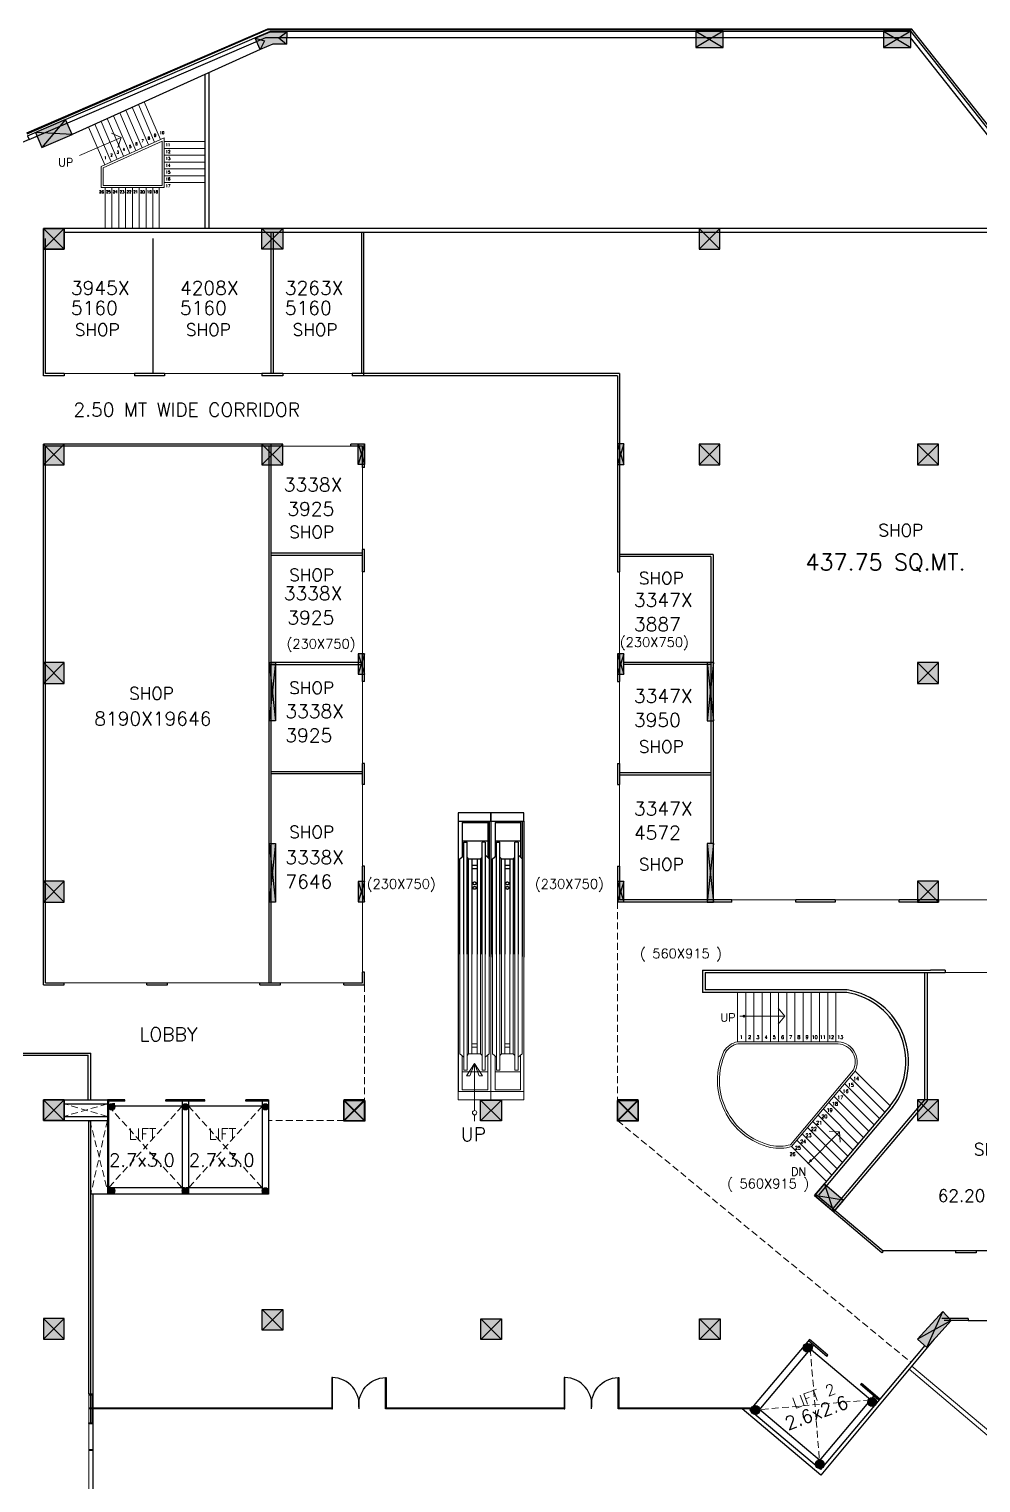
# Model space of a CAD drawing. Extents: x -14054 to 906348, y -36965 to 188562.
# Drawn here: x 56642 to 91480, y 79370 to 132574 of the extents above; entities that cross this region are included whole.
import ezdxf
from ezdxf.enums import TextEntityAlignment as Align

# ---------------------------------------------------------------- set-up
doc = ezdxf.new("R2010")
doc.units = 0
doc.header["$LTSCALE"] = 1000
doc.header["$MEASUREMENT"] = 0
doc.linetypes.add('DASHED', pattern=[0.75, 0.5, -0.25])
doc.linetypes.add('HIDDEN', pattern=[0.375, 0.25, -0.125])
for name, color, linetype in [('BOR', 5, 'CONTINUOUS'), ('COL', 5, 'CONTINUOUS'), ('COL-FIN', 3, 'CONTINUOUS'), ('COL-SOL', 253, 'CONTINUOUS'), ('CROSS', 3, 'CONTINUOUS'), ('DOOR', 6, 'CONTINUOUS'), ('GLASS', 9, 'CONTINUOUS'), ('GNL', 1, 'CONTINUOUS'), ('GRNT', 3, 'CONTINUOUS'), ('SOLID', 252, 'CONTINUOUS')]:
    doc.layers.add(name, color=color, linetype=linetype)
for name, color, linetype, lineweight in [('HIDDEN', 7, 'HIDDEN', 15), ('STAIR', 4, 'CONTINUOUS', 15), ('TEXT', 3, 'CONTINUOUS', 15), ('WALL', 2, 'CONTINUOUS', 30), ('WIN', 6, 'CONTINUOUS', 9)]:
    doc.layers.add(name, color=color, linetype=linetype, lineweight=lineweight)
doc.styles.add('ROMAN', font='ROMANS')
doc.styles.add('ROMANS', font='ROMANS.shx', dxfattribs={"height": 350})

# ---------------------------------------------------------------- blocks, each defined once
blk = doc.blocks.new('P')
at = {"layer": 'STAIR', "color": 3}
for p, q in [((-900, 1500), (-900, 65)), ((-900, -65), (-900, -251))]:
    blk.add_line(p, q, dxfattribs=at)
for points in [[(-900, 1500), (-1147, 1131), (-1043, 1131), (-900, 1500)], [(-900, 1500), (-653, 1131), (-757, 1131), (-900, 1500)]]:
    blk.add_lwpolyline(points, dxfattribs=at)
blk.add_circle((-900, 0), 65.1, dxfattribs=at)
blk = doc.blocks.new('*U46')
at = {"layer": 'GLASS', "linetype": 'Continuous'}
h = blk.add_hatch(color=9, dxfattribs=at)
edge = h.paths.add_edge_path()
edge.add_arc((85140.4, 84316.06), 162.63, 0, 360)
h = blk.add_hatch(color=9, dxfattribs=at)
edge = h.paths.add_edge_path()
edge.add_arc((87501.05, 82330.54), 162.63, 0, 360)
h = blk.add_hatch(color=9, dxfattribs=at)
edge = h.paths.add_edge_path()
edge.add_arc((83225.22, 82041.75), 162.63, 0, 360)
h = blk.add_hatch(color=9, dxfattribs=at)
edge = h.paths.add_edge_path()
edge.add_arc((85584.71, 80054.84), 162.63, 0, 360)
at = {"layer": 'SOLID'}
for points in [[(81044.14, 131894.38), (82044.14, 131894.38), (82044.14, 132494.38), (81044.14, 132494.38)], [(87910.14, 131894.38), (88910.14, 131894.38), (88910.14, 132494.38), (87910.14, 132494.38)], [(64918.43, 132240.09), (65466.85, 132475.94), (66069.62, 132475.38), (66069.21, 132025.38), (65559.32, 132025.85), (65094.79, 131826.07)], [(57112.93, 128241.35), (58214.88, 128716.43), (57977.35, 129267.41), (56875.39, 128792.33)], [(57164.14, 124514.38), (57924.14, 124514.38), (57924.14, 125274.38), (57164.14, 125274.38)], [(57164.14, 124514.38), (57924.14, 124514.38), (57924.14, 125274.38), (57164.14, 125274.38)], [(65164.14, 124514.38), (65924.14, 124514.38), (65924.14, 125274.38), (65164.14, 125274.38)], [(81164.14, 124514.38), (81924.14, 124514.38), (81924.14, 125274.38), (81164.14, 125274.38)], [(57164.14, 116629.38), (57924.14, 116629.38), (57924.14, 117389.38), (57164.14, 117389.38)], [(65164.14, 116629.38), (65924.14, 116629.38), (65924.14, 117389.38), (65164.14, 117389.38)], [(68918.86, 116641.42), (68688.86, 116641.42), (68688.86, 117391.42), (68918.86, 117391.42)], [(78177.86, 116641.42), (78407.86, 116641.42), (78407.86, 117391.42), (78177.86, 117391.42)], [(81164.14, 116629.38), (81924.14, 116629.38), (81924.14, 117389.38), (81164.14, 117389.38)], [(89164.14, 116629.38), (89924.14, 116629.38), (89924.14, 117389.38), (89164.14, 117389.38)], [(68688.86, 108966.83), (68918.86, 108966.83), (68918.86, 109716.83), (68688.86, 109716.83)], [(78177.86, 108966.83), (78407.86, 108966.83), (78407.86, 109716.83), (78177.86, 109716.83)], [(57164.14, 108629.38), (57924.14, 108629.38), (57924.14, 109389.38), (57164.14, 109389.38)], [(65659.15, 107254.79), (65429.15, 107254.79), (65429.15, 109389.79), (65659.15, 109389.79)], [(81456.14, 107254.88), (81686.14, 107254.88), (81686.14, 109389.88), (81456.14, 109389.88)], [(89164.14, 108629.38), (89924.14, 108629.38), (89924.14, 109389.38), (89164.14, 109389.38)], [(65659.15, 100629.38), (65429.15, 100629.38), (65429.15, 102764.38), (65659.15, 102764.38)], [(81456.14, 100629.38), (81686.14, 100629.38), (81686.14, 102764.38), (81456.14, 102764.38)], [(57164.14, 100629.38), (57924.14, 100629.38), (57924.14, 101389.38), (57164.14, 101389.38)], [(68688.86, 100631.42), (68918.86, 100631.42), (68918.86, 101381.42), (68688.86, 101381.42)], [(78177.86, 100631.42), (78407.86, 100631.42), (78407.86, 101381.42), (78177.86, 101381.42)], [(89164.14, 100629.38), (89924.14, 100629.38), (89924.14, 101389.38), (89164.14, 101389.38)], [(57164.14, 92633.38), (57924.14, 92633.38), (57924.14, 93393.38), (57164.14, 93393.38)], [(59777.16, 93133.34, 1), (59547.16, 93133.34, 1)], [(62477.14, 93133.36, 1), (62247.14, 93133.36, 1)], [(65407.14, 93133.36, 1), (65177.14, 93133.36, 1)], [(68157.14, 92633.38), (68917.14, 92633.38), (68917.14, 93393.38), (68157.14, 93393.38)], [(78176.14, 92633.38), (78936.14, 92633.38), (78936.14, 93393.38), (78176.14, 93393.38)], [(89164.14, 92633.38), (89924.14, 92633.38), (89924.14, 93393.38), (89164.14, 93393.38)], [(59777.16, 90058.34, 1), (59547.16, 90058.34, 1)], [(62477.14, 90058.36, 1), (62247.14, 90058.36, 1)], [(65407.14, 90058.36, 1), (65177.14, 90058.36, 1)], [(57164.14, 84629.38), (57924.14, 84629.38), (57924.14, 85389.38), (57164.14, 85389.38)], [(90390.08, 85310.17), (90086.12, 85644.81), (89163.78, 84629.38), (89496.88, 84326.82)]]:
    blk.add_hatch(color=256, dxfattribs=at).paths.add_polyline_path(points)
at = {"layer": 'BOR', "color": 4, "linetype": 'HIDDEN', "ltscale": 140}
for p, q in [((72346.64, 103593.38), (72346.64, 98715.74)), ((72496.64, 103533.38), (72496.64, 102284.94)), ((72496.64, 103533.38), (73426.64, 103533.38)), ((73426.64, 103592.54), (73426.64, 103458.29)), ((73426.64, 103533.38), (73426.64, 102273.38)), ((73486.64, 103593.38), (73486.64, 98715.74)), ((73546.64, 103593.38), (73546.64, 98715.74)), ((73546.64, 103593.38), (73546.64, 98715.74)), ((73696.64, 103533.38), (73696.64, 102284.94)), ((73696.64, 103533.38), (74626.64, 103533.38)), ((74626.64, 103592.54), (74626.64, 103458.29)), ((74626.64, 103533.38), (74626.64, 102273.38)), ((74686.64, 103593.38), (74686.64, 98715.74)), ((74746.64, 103593.38), (74746.64, 98715.74)), ((72496.64, 102873.38), (73426.64, 102873.38)), ((72553.04, 98715.74), (72553.04, 102813.38)), ((72553.04, 102813.38), (72670.64, 102813.38)), ((72670.64, 98715.74), (72670.64, 102813.38)), ((73222.64, 98715.74), (73222.64, 102813.38)), ((73340.24, 102813.38), (73222.64, 102813.38)), ((73340.24, 102813.38), (73340.24, 98715.74)), ((73696.64, 102873.38), (74626.64, 102873.38)), ((73753.04, 98715.74), (73753.04, 102813.38)), ((73753.04, 102813.38), (73870.64, 102813.38)), ((73870.64, 98715.74), (73870.64, 102813.38)), ((74422.64, 98715.74), (74422.64, 102813.38)), ((74540.24, 102813.38), (74422.64, 102813.38)), ((74540.24, 102813.38), (74540.24, 98715.74)), ((72406.64, 102213.38), (72553.04, 102329.78)), ((72406.64, 98715.74), (72406.64, 102213.38)), ((72730.64, 102213.38), (72670.64, 102273.38)), ((72730.64, 98715.74), (72730.64, 102213.38)), ((72730.64, 102213.38), (73162.64, 102213.38)), ((72850.64, 102213.38), (72850.64, 98715.74)), ((73042.64, 102213.38), (73042.64, 98715.74)), ((73162.64, 102213.38), (73222.64, 102273.38)), ((73162.64, 102213.38), (73162.64, 98715.74)), ((73486.64, 102213.38), (73340.24, 102359.78)), ((73606.64, 102213.38), (73753.04, 102329.78)), ((73606.64, 98715.74), (73606.64, 102213.38)), ((73930.64, 102213.38), (73870.64, 102273.38)), ((73930.64, 98715.74), (73930.64, 102213.38)), ((73930.64, 102213.38), (74362.64, 102213.38)), ((74050.64, 102213.38), (74050.64, 98715.74)), ((74242.64, 102213.38), (74242.64, 98715.74)), ((74362.64, 102213.38), (74422.64, 102273.38)), ((74362.64, 102213.38), (74362.64, 98715.74)), ((74686.64, 102213.38), (74540.24, 102359.78)), ((72850.64, 101973.38), (73042.64, 101973.38)), ((72850.64, 101853.38), (73042.64, 101853.38)), ((74050.64, 101973.38), (74242.64, 101973.38)), ((74050.64, 101853.38), (74242.64, 101853.38)), ((72346.64, 98715.74), (72346.64, 93693.38)), ((73486.64, 98715.74), (73486.64, 98640.38)), ((73546.64, 98715.74), (73546.64, 98609.49)), ((74686.64, 98715.74), (74686.64, 98640.38)), ((74746.64, 98715.74), (74746.64, 98609.49))]:
    blk.add_line(p, q, dxfattribs=at)
for points in [[(72346.64, 103893.38), (72346.64, 103593.38), (73546.64, 103593.38), (73546.64, 103893.38)], [(73546.64, 103893.38), (73546.64, 103593.38), (74746.64, 103593.38), (74746.64, 103893.38)]]:
    blk.add_lwpolyline(points, close=True, dxfattribs=at)
for centre in [(72946.64, 101311.37), (72946.64, 101147.05), (74146.64, 101311.37), (74146.64, 101147.05)]:
    blk.add_circle(centre, 54, dxfattribs=at)
at = {"layer": 'COL', "color": 7}
for p, q in [((82044.14, 132494.38), (81044.14, 131894.38)), ((81044.14, 132494.38), (82044.14, 131894.38)), ((88910.14, 132494.38), (87910.14, 131894.38)), ((87910.14, 132494.38), (88910.14, 131894.38)), ((64918.43, 132240.09), (65260.14, 132142.38)), ((65260.14, 132142.38), (65094.79, 131826.07)), ((65787.14, 132250.38), (66069.62, 132475.38)), ((65787.14, 132250.38), (66069.21, 132025.38)), ((58214.88, 128716.43), (56875.39, 128792.33)), ((57977.35, 129267.41), (57112.93, 128241.35)), ((57924.14, 125274.38), (57164.14, 124514.38)), ((57164.14, 125274.38), (57924.14, 124514.38)), ((57924.14, 125274.38), (57164.14, 124514.38)), ((57164.14, 125274.38), (57924.14, 124514.38)), ((65924.14, 125274.38), (65164.14, 124514.38)), ((65164.14, 125274.38), (65924.14, 124514.38)), ((81924.14, 125274.38), (81164.14, 124514.38)), ((81164.14, 125274.38), (81924.14, 124514.38)), ((57924.14, 117389.38), (57164.14, 116629.38)), ((57164.14, 117389.38), (57924.14, 116629.38)), ((65924.14, 117389.38), (65164.14, 116629.38)), ((65164.14, 117389.38), (65924.14, 116629.38)), ((68688.86, 117391.42), (68918.86, 116641.42)), ((68918.86, 117391.42), (68688.86, 116641.42)), ((78407.86, 117391.42), (78177.86, 116641.42)), ((78177.86, 117391.42), (78407.86, 116641.42)), ((81924.14, 117389.38), (81164.14, 116629.38)), ((81164.14, 117389.38), (81924.14, 116629.38)), ((89924.14, 117389.38), (89164.14, 116629.38)), ((89164.14, 117389.38), (89924.14, 116629.38)), ((68918.86, 109716.83), (68688.86, 108966.83)), ((68688.86, 109716.83), (68918.86, 108966.83)), ((78407.86, 109716.83), (78177.86, 108966.83)), ((78177.86, 109716.83), (78407.86, 108966.83)), ((57924.14, 109389.38), (57164.14, 108629.38)), ((57164.14, 109389.38), (57924.14, 108629.38)), ((65659.15, 109389.79), (65429.15, 107254.79)), ((65429.15, 109389.79), (65659.15, 107254.79)), ((81456.14, 109389.88), (81686.14, 107254.88)), ((81686.14, 109389.88), (81456.14, 107254.88)), ((89924.14, 109389.38), (89164.14, 108629.38)), ((89164.14, 109389.38), (89924.14, 108629.38)), ((65659.15, 102764.38), (65429.15, 100629.38)), ((65429.15, 102764.38), (65659.15, 100629.38)), ((81456.14, 102764.38), (81686.14, 100629.38)), ((81686.14, 102764.38), (81456.14, 100629.38)), ((57924.14, 101389.38), (57164.14, 100629.38)), ((57164.14, 101389.38), (57924.14, 100629.38)), ((68918.86, 101381.42), (68688.86, 100631.42)), ((68688.86, 101381.42), (68918.86, 100631.42)), ((78407.86, 101381.42), (78177.86, 100631.42)), ((78177.86, 101381.42), (78407.86, 100631.42)), ((89924.14, 101389.38), (89164.14, 100629.38)), ((89164.14, 101389.38), (89924.14, 100629.38)), ((57924.14, 93393.38), (57164.14, 92633.38)), ((57164.14, 93393.38), (57924.14, 92633.38)), ((68917.14, 93393.38), (68157.14, 92633.38)), ((68157.14, 93393.38), (68917.14, 92633.38)), ((78936.14, 93393.38), (78176.14, 92633.38)), ((78176.14, 93393.38), (78936.14, 92633.38)), ((89924.14, 93393.38), (89164.14, 92633.38)), ((89164.14, 93393.38), (89924.14, 92633.38)), ((85750.54, 90311.15), (86089.27, 89293.27)), ((86450.18, 89721.46), (85389.64, 89882.96)), ((57924.14, 85389.38), (57164.14, 84629.38)), ((57164.14, 85389.38), (57924.14, 84629.38)), ((90390.08, 85310.17), (89163.78, 84629.38)), ((89496.88, 84326.82), (90086.12, 85644.81))]:
    blk.add_line(p, q, dxfattribs=at)
at = {"layer": 'COL'}
for points in [[(81044.14, 131894.38), (82044.14, 131894.38), (82044.14, 132494.38), (81044.14, 132494.38)], [(87910.14, 131894.38), (88910.14, 131894.38), (88910.14, 132494.38), (87910.14, 132494.38)], [(64918.43, 132240.09), (65466.85, 132475.94), (66069.62, 132475.38), (66069.21, 132025.38), (65559.32, 132025.85), (65094.79, 131826.07)], [(57112.93, 128241.35), (58214.88, 128716.43), (57977.35, 129267.41), (56875.39, 128792.33)], [(57924.14, 124514.38), (57164.14, 124514.38), (57164.14, 125274.38), (57924.14, 125274.38)], [(57924.14, 124514.38), (57924.14, 125274.38), (57164.14, 125274.38), (57164.14, 124514.38)], [(65924.14, 124514.38), (65164.14, 124514.38), (65164.14, 125274.38), (65924.14, 125274.38)], [(81164.14, 124514.38), (81924.14, 124514.38), (81924.14, 125274.38), (81164.14, 125274.38)], [(57164.14, 116629.38), (57924.14, 116629.38), (57924.14, 117389.38), (57164.14, 117389.38)], [(65164.14, 116629.38), (65924.14, 116629.38), (65924.14, 117389.38), (65164.14, 117389.38)], [(68918.86, 116641.42), (68688.86, 116641.42), (68688.86, 117391.42), (68918.86, 117391.42)], [(78177.86, 116641.42), (78407.86, 116641.42), (78407.86, 117391.42), (78177.86, 117391.42)], [(81164.14, 116629.38), (81924.14, 116629.38), (81924.14, 117389.38), (81164.14, 117389.38)], [(89164.14, 116629.38), (89924.14, 116629.38), (89924.14, 117389.38), (89164.14, 117389.38)], [(68688.86, 108966.83), (68918.86, 108966.83), (68918.86, 109716.83), (68688.86, 109716.83)], [(78177.86, 108966.83), (78407.86, 108966.83), (78407.86, 109716.83), (78177.86, 109716.83)], [(57164.14, 108629.38), (57924.14, 108629.38), (57924.14, 109389.38), (57164.14, 109389.38)], [(65659.15, 107254.79), (65429.15, 107254.79), (65429.15, 109389.79), (65659.15, 109389.79)], [(81456.14, 107254.88), (81686.14, 107254.88), (81686.14, 109389.88), (81456.14, 109389.88)], [(89164.14, 108629.38), (89924.14, 108629.38), (89924.14, 109389.38), (89164.14, 109389.38)], [(65659.15, 100629.38), (65429.15, 100629.38), (65429.15, 102764.38), (65659.15, 102764.38)], [(81456.14, 100629.38), (81686.14, 100629.38), (81686.14, 102764.38), (81456.14, 102764.38)], [(57164.14, 100629.38), (57924.14, 100629.38), (57924.14, 101389.38), (57164.14, 101389.38)], [(68688.86, 100631.42), (68918.86, 100631.42), (68918.86, 101381.42), (68688.86, 101381.42)], [(78177.86, 100631.42), (78407.86, 100631.42), (78407.86, 101381.42), (78177.86, 101381.42)], [(89164.14, 100629.38), (89924.14, 100629.38), (89924.14, 101389.38), (89164.14, 101389.38)], [(57164.14, 92633.38), (57924.14, 92633.38), (57924.14, 93393.38), (57164.14, 93393.38)], [(68157.14, 92633.38), (68917.14, 92633.38), (68917.14, 93393.38), (68157.14, 93393.38)], [(78176.14, 92633.38), (78936.14, 92633.38), (78936.14, 93393.38), (78176.14, 93393.38)], [(89164.14, 92633.38), (89924.14, 92633.38), (89924.14, 93393.38), (89164.14, 93393.38)], [(85389.64, 89882.96), (85750.54, 90311.15), (86450.18, 89721.46), (86089.27, 89293.27)], [(57164.14, 84629.38), (57924.14, 84629.38), (57924.14, 85389.38), (57164.14, 85389.38)], [(90390.08, 85310.17), (90086.12, 85644.81), (89163.78, 84629.38), (89496.88, 84326.82)]]:
    blk.add_lwpolyline(points, close=True, dxfattribs=at)
at = {"layer": 'COL', "color": 3}
blk.add_lwpolyline([(57164.14, 92633.38), (57164.14, 93393.38), (57924.14, 93393.38), (57924.14, 92633.38)], close=True, dxfattribs=at)
at = {"layer": 'COL-FIN', "linetype": 'Continuous'}
for points in [[(68934.16, 92605.38), (68164.16, 92605.38), (68164.16, 93365.38), (68934.16, 93365.38)], [(73928.1, 92616.95), (73168.1, 92616.95), (73168.1, 93376.95), (73928.1, 93376.95)], [(78932.8, 92605.38), (78172.8, 92605.38), (78172.8, 93365.38), (78932.8, 93365.38)], [(65934.67, 84957.54), (65174.67, 84957.54), (65174.67, 85717.54), (65934.67, 85717.54)], [(73934.67, 84613.67), (73174.67, 84613.67), (73174.67, 85373.67), (73934.67, 85373.67)], [(81934.67, 84613.67), (81174.67, 84613.67), (81174.67, 85373.67), (81934.67, 85373.67)]]:
    blk.add_lwpolyline(points, close=True, dxfattribs=at)
at = {"layer": 'COL-SOL', "linetype": 'Continuous'}
for points in [[(68164.16, 93365.38), (68164.16, 92605.38), (68934.16, 93365.38), (68934.16, 92605.38)], [(73168.1, 93376.95), (73168.1, 92616.95), (73928.1, 93376.95), (73928.1, 92616.95)], [(78172.8, 93365.38), (78172.8, 92605.38), (78932.8, 93365.38), (78932.8, 92605.38)], [(65174.67, 85717.54), (65174.67, 84957.54), (65934.67, 85717.54), (65934.67, 84957.54)], [(73174.67, 85373.67), (73174.67, 84613.67), (73934.67, 85373.67), (73934.67, 84613.67)], [(81174.67, 85373.67), (81174.67, 84613.67), (81934.67, 85373.67), (81934.67, 84613.67)]]:
    blk.add_solid(points, dxfattribs=at)
at = {"layer": 'CROSS', "linetype": 'Continuous'}
for p, q in [((68164.16, 93365.38), (68934.16, 92605.38)), ((68934.16, 93365.38), (68164.16, 92605.38)), ((65174.67, 85717.54), (65934.67, 84957.54)), ((65934.67, 85717.54), (65174.67, 84957.54))]:
    blk.add_line(p, q, dxfattribs=at)
at = {"layer": 'CROSS', "color": 3, "linetype": 'Continuous'}
for p, q in [((73168.1, 93376.95), (73928.1, 92616.95)), ((73928.1, 93376.95), (73168.1, 92616.95)), ((78172.8, 93365.38), (78932.8, 92605.38)), ((78932.8, 93365.38), (78172.8, 92605.38)), ((73174.67, 85373.67), (73934.67, 84613.67)), ((73934.67, 85373.67), (73174.67, 84613.67)), ((81174.67, 85373.67), (81934.67, 84613.67)), ((81934.67, 85373.67), (81174.67, 84613.67))]:
    blk.add_line(p, q, dxfattribs=at)
at = {"layer": 'DOOR'}
for p, q in [((90544.14, 87864.38), (87900.96, 87864.38)), ((93904.14, 87864.38), (91304.14, 87864.38)), ((91010.14, 85314.38), (93710.14, 85314.38))]:
    blk.add_line(p, q, dxfattribs=at)
for points in [[(68717.06, 82079.44, 0.44681268), (67742.06, 83229.44), (67717.06, 83229.44), (67717.06, 82079.44), (67742.06, 82079.44), (67742.06, 83229.44)], [(68717.06, 82079.44, -0.44681268), (69692.06, 83229.44), (69717.06, 83229.44), (69717.06, 82079.44), (69692.06, 82079.44), (69692.06, 83229.44)], [(77230.24, 82079.44, 0.44681268), (76255.24, 83229.44), (76230.24, 83229.44), (76230.24, 82079.44), (76255.24, 82079.44), (76255.24, 83229.44)], [(77230.24, 82079.44, -0.44681268), (78205.24, 83229.44), (78230.24, 83229.44), (78230.24, 82079.44), (78205.24, 82079.44), (78205.24, 83229.44)]]:
    blk.add_lwpolyline(points, format="xyb", dxfattribs=at)
at = {"layer": 'GLASS'}
blk.add_line((56641.6, 128527.85), (55457.83, 128019.1), dxfattribs=at)
at = {"layer": 'GLASS', "color": 9, "linetype": 'Continuous'}
for p, q in [((60147.14, 93393.38), (59507.14, 93393.38)), ((59547.14, 93343.38), (59547.16, 89943.36)), ((60147.14, 93343.38), (59547.14, 93343.38)), ((62247.14, 93163.38), (59547.14, 93163.38)), ((59777.16, 93243.36), (59695.62, 93243.36)), ((60147.14, 93343.38), (60147.14, 93393.38)), ((63077.14, 93393.38), (61647.14, 93393.38)), ((61647.14, 93343.38), (61647.14, 93393.38)), ((63077.14, 93343.38), (61647.14, 93343.38)), ((62247.14, 93343.38), (62247.14, 89943.36)), ((62477.14, 93343.38), (62477.14, 89943.36)), ((65177.14, 93163.38), (62477.14, 93163.38)), ((63077.14, 93343.38), (63077.14, 93393.38)), ((65407.14, 93393.38), (64577.14, 93393.38)), ((64577.14, 93343.38), (64577.14, 93393.38)), ((65407.14, 93343.38), (64577.14, 93343.38)), ((65177.14, 93343.38), (65177.14, 89943.36)), ((65407.14, 93393.38), (65407.14, 89943.36)), ((59507.14, 92633.38), (59507.16, 89943.36)), ((65407.14, 89943.36), (58907.14, 89943.36)), ((62328.68, 90168.38), (59547.16, 90168.38)), ((59777.16, 90168.36), (59695.62, 90168.36)), ((62477.14, 90168.38), (62395.6, 90168.38)), ((65177.14, 90168.38), (62477.14, 90168.38)), ((85201.21, 84613.67), (83027.27, 82032.07)), ((85879.28, 84042.67), (85201.21, 84613.67)), ((85354.71, 84414.59), (83215.17, 81873.84)), ((87436.67, 82410.06), (85042.98, 84425.77)), ((85844.89, 84001.82), (85166.81, 84572.82)), ((85844.89, 84001.82), (85879.28, 84042.67)), ((87070.33, 82969.89), (87104.72, 83010.73)), ((87782.8, 82439.73), (87104.72, 83010.73)), ((87560.5, 82557.11), (85420.97, 80016.37)), ((87748.4, 82398.88), (87070.33, 82969.89)), ((85608.87, 79858.14), (83027.27, 82032.07)), ((85575.77, 80200.2), (83369.98, 82057.68)), ((87782.8, 82439.73), (85608.87, 79858.14))]:
    blk.add_line(p, q, dxfattribs=at)
for centre, radius in [((59662.16, 93133.34), 115), ((62362.14, 93133.36), 115), ((65292.14, 93133.36), 115), ((59662.16, 90058.34), 115), ((62362.14, 90058.36), 115), ((65292.14, 90058.36), 115), ((85140.4, 84316.06), 162.63), ((87501.05, 82330.54), 162.63), ((83225.22, 82041.75), 162.63), ((85584.71, 80054.84), 162.63)]:
    blk.add_circle(centre, radius, dxfattribs=at)
at = {"layer": 'GNL'}
for p, q in [((65367.46, 132574.38), (56541.84, 128759.23)), ((65373.66, 132544.38), (56553.71, 128731.68)), ((88949.14, 132574.38), (65367.46, 132574.38)), ((88972.87, 132544.38), (65373.66, 132544.38))]:
    blk.add_line(p, q, dxfattribs=at)
at = {"layer": 'GRNT', "ltscale": 140}
blk.add_line((99391.18, 119370.33), (88949.14, 132574.38), dxfattribs=at)
at = {"layer": 'GRNT', "color": 3, "ltscale": 140}
for p, q in [((58832.14, 82625.19), (58987.14, 82625.19)), ((58832.14, 82625.19), (58832.14, 82595.19)), ((58832.14, 82595.19), (58957.14, 82595.19)), ((58957.14, 81569.44), (58957.14, 82595.19)), ((58987.14, 81539.44), (58987.14, 82625.19)), ((58832.14, 81569.44), (58957.14, 81569.44)), ((58832.14, 81539.44), (58832.14, 81569.44)), ((58832.14, 81539.44), (58987.14, 81539.44))]:
    blk.add_line(p, q, dxfattribs=at)
at = {"layer": 'HIDDEN'}
for p, q in [((78176.14, 100629.38), (78176.14, 92633.38)), ((68917.14, 97593.38), (68917.14, 92633.38)), ((59507.14, 92783.38), (57924.14, 93243.38)), ((59507.14, 93243.38), (57924.14, 92783.38)), ((59547.14, 93163.38), (62247.14, 90163.38)), ((62247.14, 93163.38), (59547.16, 90163.38)), ((62477.14, 93163.38), (65177.14, 90163.38)), ((65177.14, 93163.38), (62477.14, 90163.38)), ((58867.25, 92633.38), (59545.27, 89943.36)), ((59507.14, 92633.38), (58897.76, 89926.16)), ((68917.14, 92633.38), (65407.14, 92633.38)), ((78176.14, 92633.38), (88913.38, 83786.01)), ((85230.88, 84267.54), (85572.33, 80196.12)), ((87436.67, 82410.06), (83366.54, 82053.6))]:
    blk.add_line(p, q, dxfattribs=at)
at = {"layer": 'SOLID'}
blk.add_solid([(86450.18, 89721.46), (86089.27, 89293.27), (85750.54, 90311.15), (85389.64, 89882.96)], dxfattribs=at)
at = {"layer": 'STAIR'}
for p, q in [((61446.27, 128530.88), (60852.33, 129908.53)), ((60097.43, 127921.22), (59503.49, 129298.87)), ((60325.27, 128024.2), (59731.34, 129401.85)), ((60553.12, 128127.18), (59959.18, 129504.83)), ((60780.96, 128230.17), (60187.03, 129607.82)), ((61008.81, 128333.15), (60414.87, 129710.8)), ((61236.65, 128436.13), (60642.72, 129813.79)), ((59413.89, 127612.26), (58819.95, 128989.92)), ((59641.74, 127715.25), (59047.8, 129092.9)), ((59869.58, 127818.23), (59275.64, 129195.88)), ((61584.73, 128455.58), (63084.73, 128455.58)), ((61584.73, 128205.58), (63084.73, 128205.58)), ((61584.73, 127955.58), (63084.73, 127955.58)), ((61584.73, 127705.58), (63084.73, 127705.58)), ((61584.73, 127455.58), (63084.73, 127455.58)), ((61584.73, 127205.58), (63084.73, 127205.58)), ((59424.14, 126774.38), (59424.14, 125274.38)), ((59674.14, 126774.38), (59674.14, 125274.38)), ((59924.14, 126774.38), (59924.14, 125274.38)), ((60174.14, 126774.38), (60174.14, 125274.38)), ((60424.14, 126774.38), (60424.14, 125274.38)), ((60674.14, 126774.38), (60674.14, 125274.38)), ((60924.14, 126774.38), (60924.14, 125274.38)), ((61174.14, 126774.38), (61174.14, 125274.38)), ((61404.14, 126774.38), (61404.14, 125274.38)), ((61584.73, 126955.58), (63084.73, 126955.58)), ((72406.64, 95073.38), (72406.64, 98715.74)), ((72553.04, 94473.38), (72553.04, 98715.74)), ((72670.64, 94473.38), (72670.64, 98715.74)), ((72730.64, 95073.38), (72730.64, 98715.74)), ((72850.64, 98715.74), (72850.64, 95073.38)), ((73042.64, 98868.95), (73042.64, 95073.38)), ((73162.64, 98807.17), (73162.64, 95073.38)), ((73222.64, 94473.38), (73222.64, 98776.28)), ((73340.24, 98715.74), (73340.24, 94473.38)), ((73486.64, 98640.38), (73486.64, 95073.38)), ((73546.64, 98609.49), (73546.64, 93693.38)), ((73606.64, 95073.38), (73606.64, 98715.74)), ((73753.04, 94473.38), (73753.04, 98715.74)), ((73870.64, 94473.38), (73870.64, 98715.74)), ((73930.64, 95073.38), (73930.64, 98715.74)), ((74050.64, 98715.74), (74050.64, 95073.38)), ((74242.64, 98868.95), (74242.64, 95073.38)), ((74362.64, 98807.17), (74362.64, 95073.38)), ((74422.64, 94473.38), (74422.64, 98776.28)), ((74540.24, 98715.74), (74540.24, 94473.38)), ((74686.64, 98640.38), (74686.64, 95073.38)), ((74746.64, 98609.49), (74746.64, 93693.38)), ((82571.89, 95514.83), (82571.89, 97314.38)), ((82871.89, 95514.83), (82871.89, 97314.38)), ((83171.89, 95514.83), (83171.89, 97314.38)), ((83471.89, 95514.83), (83471.89, 97314.38)), ((83771.89, 95514.83), (83771.89, 97314.38)), ((84071.89, 95514.83), (84071.89, 97314.38)), ((84371.89, 95514.83), (84371.89, 97314.38)), ((84671.89, 95514.83), (84671.89, 97314.38)), ((84971.89, 95514.83), (84971.89, 97314.38)), ((85271.89, 95514.83), (85271.89, 97314.38)), ((85571.89, 95514.83), (85571.89, 97314.38)), ((85871.89, 95514.83), (85871.89, 97314.38)), ((86171.89, 95514.83), (86171.89, 97314.38)), ((72850.64, 95433.38), (73042.64, 95433.38)), ((72850.64, 95313.38), (73042.64, 95313.38)), ((74050.64, 95433.38), (74242.64, 95433.38)), ((74050.64, 95313.38), (74242.64, 95313.38)), ((72406.64, 95073.38), (72553.04, 94956.98)), ((72496.64, 93753.38), (72496.64, 95001.82)), ((72730.64, 95073.38), (72670.64, 95013.38)), ((72730.64, 95073.38), (73162.64, 95073.38)), ((73162.64, 95073.38), (73222.64, 95013.38)), ((73486.64, 95073.38), (73340.24, 94956.98)), ((73426.64, 93753.38), (73426.64, 95025.68)), ((73606.64, 95073.38), (73753.04, 94956.98)), ((73696.64, 93753.38), (73696.64, 95001.82)), ((73930.64, 95073.38), (73870.64, 95013.38)), ((73930.64, 95073.38), (74362.64, 95073.38)), ((74362.64, 95073.38), (74422.64, 95013.38)), ((74686.64, 95073.38), (74540.24, 94956.98)), ((74626.64, 93753.38), (74626.64, 95025.68)), ((72496.64, 94413.38), (73426.64, 94413.38)), ((72553.04, 94473.38), (72670.64, 94473.38)), ((73340.24, 94473.38), (73222.64, 94473.38)), ((73696.64, 94413.38), (74626.64, 94413.38)), ((73753.04, 94473.38), (73870.64, 94473.38)), ((74540.24, 94473.38), (74422.64, 94473.38)), ((86683.38, 94213.77), (87960.84, 92936.31)), ((86877.29, 94444.13), (88154.79, 93166.63)), ((72496.64, 93753.38), (73426.64, 93753.38)), ((73696.64, 93753.38), (74626.64, 93753.38)), ((86295.48, 93753.14), (87572.94, 92475.68)), ((86489.43, 93983.46), (87766.89, 92706)), ((85907.59, 93292.51), (87185.05, 92015.05)), ((86101.54, 93522.82), (87379, 92245.36)), ((85325.75, 92601.56), (86603.21, 91324.1)), ((85519.69, 92831.87), (86797.15, 91554.41)), ((85713.64, 93062.19), (86991.1, 91784.73)), ((84937.85, 92140.92), (86215.31, 90863.46)), ((85131.8, 92371.24), (86409.26, 91093.78)), ((84549.92, 91680.33), (85809.23, 90421.01)), ((84743.9, 91910.61), (86021.36, 90633.15))]:
    blk.add_line(p, q, dxfattribs=at)
at = {"layer": 'STAIR', "linetype": 'Continuous'}
for p, q in [((60006.92, 128600.68), (58491.73, 127947.45)), ((84305.3, 96451.23), (82655.3, 96451.23)), ((86305.44, 92219.53), (85138.71, 91052.81))]:
    blk.add_line(p, q, dxfattribs=at)
at = {"layer": 'STAIR', "color": 3}
for p, q in [((61584.73, 128593.46), (59274.14, 127549.1)), ((61509.73, 128477.26), (59349.14, 127500.69)), ((61509.73, 126849.38), (61509.73, 128477.26)), ((61584.73, 126774.38), (61584.73, 128593.46)), ((59274.14, 127549.1), (59274.14, 126774.38)), ((59349.14, 127500.69), (59349.14, 126849.38)), ((61584.73, 126774.38), (59274.14, 126774.38)), ((61509.73, 126849.38), (59349.14, 126849.38))]:
    blk.add_line(p, q, dxfattribs=at)
at = {"layer": 'STAIR', "linetype": 'DASHED'}
blk.add_line((73546.64, 98715.74), (73546.64, 93693.38), dxfattribs=at)
at = {"layer": 'STAIR', "linetype": 'Continuous'}
for points in [[(59891.24, 128237.53), (60006.92, 128600.68), (59663.45, 128765.89)], [(84055.3, 96163.54), (84305.3, 96451.23), (84055.3, 96738.91)], [(86332.09, 91839.33), (86305.44, 92219.53), (85925.24, 92246.18)]]:
    blk.add_lwpolyline(points, dxfattribs=at)
at = {"layer": 'STAIR', "linetype": 'Continuous', "const_width": 50}
for points in [[(82780.3, 96451.23, 1), (82830.3, 96451.23, 1)], [(85227.1, 91141.19, 1), (85262.46, 91176.55, 1)]]:
    blk.add_lwpolyline(points, format="xyb", close=True, dxfattribs=at)
at = {"layer": 'STAIR'}
for points in [[(72346.64, 93393.38), (72346.64, 93693.38), (73546.64, 93693.38), (73546.64, 93393.38)], [(73546.64, 93393.38), (73546.64, 93693.38), (74746.64, 93693.38), (74746.64, 93393.38)]]:
    blk.add_lwpolyline(points, close=True, dxfattribs=at)
at = {"layer": 'WALL'}
for p, q in [((65463.8, 132494.38), (88910.41, 132494.38)), ((56579.85, 128671.06), (65164.14, 132360.38)), ((56641.6, 128527.85), (65307.8, 132264.38)), ((65307.8, 132264.38), (88901.07, 132264.38)), ((65094.79, 131826.07), (58214.88, 128716.43)), ((63084.73, 125274.38), (63084.73, 130917.55)), ((63234.73, 125274.38), (63234.73, 130985.35)), ((56579.85, 128671.06), (56641.6, 128527.85)), ((65506.64, 119964.38), (65506.64, 125124.38)), ((65581.64, 119964.38), (65581.64, 125124.38)), ((68804.64, 125124.38), (68804.64, 119964.38)), ((68879.64, 125124.38), (68879.64, 119889.38)), ((57164.14, 119889.38), (57164.14, 124910.61)), ((57239.14, 119964.38), (57239.14, 124910.61)), ((61183.98, 119964.38), (61183.98, 124910.61)), ((57924.14, 119889.38), (57164.14, 119889.38)), ((57924.14, 119964.38), (57239.14, 119964.38)), ((57924.14, 119964.38), (57924.14, 119889.38)), ((60498.98, 119964.38), (60498.98, 119889.38)), ((61601.98, 119964.38), (60498.98, 119964.38)), ((61601.98, 119889.38), (60498.98, 119889.38)), ((61601.98, 119964.38), (61601.98, 119889.38)), ((65164.14, 119964.38), (65164.14, 119889.38)), ((65924.14, 119964.38), (65164.14, 119964.38)), ((65924.14, 119889.38), (65164.14, 119889.38)), ((65924.14, 119964.38), (65924.14, 119889.38)), ((68461.64, 119964.38), (68461.64, 119889.38)), ((78251.14, 119964.38), (68461.64, 119964.38)), ((78176.14, 119889.38), (68461.64, 119889.38)), ((78176.14, 119889.38), (78176.14, 112714.79)), ((78251.14, 119964.38), (78251.14, 112714.79)), ((57164.14, 116629.38), (57164.14, 117389.38)), ((57164.14, 97593.38), (57164.14, 117389.38)), ((57924.14, 117389.38), (57164.14, 117389.38)), ((65504.15, 117389.38), (57164.14, 117389.38)), ((57239.14, 116629.38), (57239.14, 117314.38)), ((57239.14, 97668.38), (57239.14, 117314.38)), ((57924.14, 117314.38), (57239.14, 117314.38)), ((65429.15, 117314.38), (57239.14, 117314.38)), ((65924.14, 117389.38), (65164.14, 117389.38)), ((65924.14, 117314.38), (65164.14, 117314.38)), ((65429.15, 97668.38), (65429.15, 117314.38)), ((65504.15, 97668.38), (65504.15, 117389.38)), ((68917.14, 117389.38), (68422.14, 117389.38)), ((68422.14, 117314.38), (68422.14, 117389.38)), ((68842.14, 117314.38), (68422.14, 117314.38)), ((68842.14, 116529.38), (68842.14, 117314.38)), ((68917.14, 116529.38), (68917.14, 117389.38)), ((57239.14, 116629.38), (57164.14, 116629.38)), ((68917.14, 116529.38), (68842.14, 116529.38)), ((68842.14, 113389.59), (65504.15, 113389.59)), ((68917.14, 113529.38), (68842.14, 113529.38)), ((68842.14, 112715.18), (68842.14, 113529.38)), ((68917.14, 112715.18), (68917.14, 113529.38)), ((81673.64, 113351.88), (78251.14, 113351.88)), ((81673.64, 113351.88), (81673.64, 102764.38)), ((68842.14, 113314.59), (65504.15, 113314.59)), ((81598.64, 113276.88), (78251.14, 113276.88)), ((81598.64, 113276.88), (81598.64, 102764.38)), ((68917.14, 112715.18), (68842.14, 112715.18)), ((78176.14, 112714.79), (78251.14, 112714.79)), ((68842.14, 108694.88), (68842.14, 109714.79)), ((68842.14, 109714.79), (68917.14, 109714.79)), ((68917.14, 108694.88), (68917.14, 109714.79)), ((78176.14, 109714.79), (78176.14, 108694.88)), ((78176.14, 109714.79), (78251.14, 109714.79)), ((78251.14, 109714.79), (78251.14, 108694.88)), ((68842.14, 109389.79), (65504.15, 109389.79)), ((68842.14, 109314.79), (65504.15, 109314.79)), ((81598.64, 109389.88), (78407.86, 109389.88)), ((81598.64, 109314.88), (78407.86, 109314.88)), ((68917.14, 108694.88), (68842.14, 108694.88)), ((78176.14, 108694.88), (78251.14, 108694.88)), ((68842.14, 105389.38), (65504.15, 105389.38)), ((68917.14, 105694.88), (68842.14, 105694.88)), ((68842.14, 104934.88), (68842.14, 105694.88)), ((68917.14, 104934.88), (68917.14, 105694.88)), ((78176.14, 105694.88), (78251.14, 105694.88)), ((78176.14, 105694.88), (78176.14, 104934.88)), ((78251.14, 105694.88), (78251.14, 104934.88)), ((81586.14, 105351.88), (78251.14, 105351.88)), ((68842.14, 105314.38), (65504.15, 105314.38)), ((68917.14, 104934.88), (68842.14, 104934.88)), ((78176.14, 104934.88), (78251.14, 104934.88)), ((81586.14, 105276.88), (78251.14, 105276.88)), ((68917.14, 101934.88), (68842.14, 101934.88)), ((68842.14, 101064.68), (68842.14, 101934.88)), ((68917.14, 101064.68), (68917.14, 101934.88)), ((78176.14, 101934.88), (78176.14, 100629.38)), ((78176.14, 101934.88), (78251.14, 101934.88)), ((78251.14, 101934.88), (78251.14, 100704.38)), ((82358.64, 100629.38), (78176.14, 100629.38)), ((82358.64, 100629.38), (78176.14, 100629.38)), ((82358.64, 100704.38), (78251.14, 100704.38)), ((82358.64, 100704.38), (78251.14, 100704.38)), ((82358.64, 100629.38), (82358.64, 100704.38)), ((84702.64, 100629.38), (84702.64, 100704.38)), ((86147.64, 100704.38), (84702.64, 100704.38)), ((86147.64, 100704.38), (84702.64, 100704.38)), ((86147.64, 100629.38), (84702.64, 100629.38)), ((86147.64, 100704.38), (86147.64, 100629.38)), ((88491.64, 100629.38), (88491.64, 100704.38)), ((89924.14, 100704.38), (88491.64, 100704.38)), ((89924.14, 100704.38), (88491.64, 100704.38)), ((89924.14, 100704.38), (88491.64, 100704.38)), ((89924.14, 100629.38), (88491.64, 100629.38)), ((89924.14, 100629.38), (88491.64, 100629.38)), ((89924.14, 100704.38), (89924.14, 100629.38)), ((68842.14, 97668.38), (68842.14, 98064.68)), ((68917.14, 98064.68), (68842.14, 98064.68)), ((68917.14, 97593.38), (68917.14, 98064.68)), ((81291.14, 98129.38), (81291.14, 97314.38)), ((81291.14, 98129.38), (89628.96, 98129.38)), ((81391.14, 98054.38), (81391.14, 97414.38)), ((81391.14, 98054.38), (90171.53, 98054.38)), ((89411.53, 98029.38), (89411.53, 93393.38)), ((89511.53, 98029.38), (89511.53, 93356.89)), ((90171.53, 98129.38), (89628.96, 98129.38)), ((90171.53, 98129.38), (90171.53, 98054.38)), ((57164.14, 97593.38), (57924.14, 97593.38)), ((57239.14, 97668.38), (57924.14, 97668.38)), ((57924.14, 97593.38), (57924.14, 97668.38)), ((60954.14, 97593.38), (60954.14, 97668.38)), ((60954.14, 97668.38), (61714.14, 97668.38)), ((60954.14, 97593.38), (61714.14, 97593.38)), ((61714.14, 97593.38), (61714.14, 97668.38)), ((65086.65, 97593.38), (65086.65, 97668.38)), ((65086.65, 97668.38), (65846.65, 97668.38)), ((65086.65, 97593.38), (65846.65, 97593.38)), ((65846.65, 97593.38), (65846.65, 97668.38)), ((68157.14, 97668.38), (68842.14, 97668.38)), ((68157.14, 97593.38), (68157.14, 97668.38)), ((68157.14, 97593.38), (68917.14, 97593.38)), ((86584.98, 97414.38), (81391.14, 97414.38)), ((86571.89, 97314.38), (81291.14, 97314.38)), ((41919.14, 95093.38), (58907.14, 95093.38)), ((41994.14, 95018.38), (58807.14, 95018.38)), ((58807.14, 93393.38), (58807.14, 95018.38)), ((58907.14, 93393.38), (58907.14, 95093.38)), ((57917.14, 93393.38), (59507.14, 93393.38)), ((57924.14, 93243.38), (59507.14, 93243.38)), ((59507.14, 93393.38), (59507.14, 92633.38)), ((88154.79, 93166.63), (85389.64, 89882.96)), ((88254.79, 93130.13), (85530.51, 89895)), ((89411.53, 93393.38), (86061.31, 89414.92)), ((89511.53, 93356.89), (86137.77, 89350.48)), ((58832.14, 82625.19), (58832.14, 92633.38)), ((58907.14, 82625.19), (58907.14, 92633.38)), ((87873.56, 87789.38), (87900.96, 87864.38)), ((90544.14, 87864.38), (90544.14, 87789.38)), ((91304.14, 87864.38), (90544.14, 87864.38)), ((91304.14, 87789.38), (90544.14, 87789.38)), ((91304.14, 87864.38), (91304.14, 87789.38)), ((91010.14, 85389.38), (90044.86, 85389.38)), ((91010.14, 85314.38), (90133.75, 85314.38)), ((91010.14, 85389.38), (91010.14, 85314.38)), ((89770.48, 84628.03), (85624.6, 79648.79)), ((89423.51, 84393.46), (87782.8, 82439.73)), ((85624.6, 79648.79), (82738.15, 82079.44))]:
    blk.add_line(p, q, dxfattribs=at)
at = {"layer": 'WALL', "color": 2, "ltscale": 140}
for p, q in [((99309.82, 119344.23), (88910.41, 132494.38)), ((99210.77, 119227.66), (88901.07, 132264.38)), ((94428.9, 125274.38), (57924.14, 125274.38)), ((94547.53, 125124.38), (57924.14, 125124.38)), ((85437.97, 89940.3), (87900.96, 87864.38)), ((85389.64, 89882.96), (87852.62, 87807.03)), ((58907.09, 81569.44), (58907.09, 82595.19)), ((67717.06, 82229.44), (67717.06, 82079.44)), ((67717.06, 82229.44), (67717.06, 82079.44)), ((67717.06, 82229.44), (67717.06, 82079.44)), ((69717.06, 82119.44), (69717.06, 82079.44)), ((69717.06, 82119.44), (69717.06, 82079.44)), ((76230.24, 82229.44), (76230.24, 82079.44)), ((76230.24, 82229.44), (76230.24, 82079.44)), ((76230.24, 82229.44), (76230.24, 82079.44)), ((78230.24, 82119.44), (78230.24, 82079.44)), ((78230.24, 82119.44), (78230.24, 82079.44))]:
    blk.add_line(p, q, dxfattribs=at)
at = {"layer": 'WALL', "linetype": 'Continuous'}
for p, q in [((57924.14, 92783.38), (59507.14, 92783.38)), ((57924.14, 92633.38), (59507.14, 92633.38))]:
    blk.add_line(p, q, dxfattribs=at)
at = {"layer": 'WALL'}
for centre, radius, start, end in [((86165.36, 94783.64), 2664, 320.849364, 80.937387), ((86166.6, 94783.8), 2562.84, 320.875537, 80.900875)]:
    blk.add_arc(centre, radius, start, end, dxfattribs=at)
at = {"layer": 'WIN'}
for p, q in [((61258.98, 130682.01), (65462.39, 132494.38)), ((57924.14, 119964.38), (60498.98, 119964.38)), ((61601.98, 119964.38), (65164.14, 119964.38)), ((65924.14, 119964.38), (68461.64, 119964.38)), ((68422.14, 117314.38), (65924.14, 117314.38)), ((68842.14, 116529.38), (68842.14, 113529.38)), ((68842.14, 112715.18), (68842.14, 109714.79)), ((78251.14, 112714.79), (78251.14, 109714.79)), ((68842.14, 108694.88), (68842.14, 105694.88)), ((78251.14, 108694.88), (78251.14, 105694.88)), ((68842.14, 104934.88), (68842.14, 101934.88)), ((78251.14, 104934.88), (78251.14, 101934.88)), ((68842.14, 101064.68), (68842.14, 98064.68)), ((84702.64, 100704.38), (82358.64, 100704.38)), ((88491.64, 100704.38), (86147.64, 100704.38)), ((89924.14, 100704.38), (93904.14, 100704.38)), ((93904.14, 98054.38), (90171.53, 98054.38)), ((57924.14, 97668.38), (60954.14, 97668.38)), ((61714.14, 97668.38), (65086.65, 97668.38)), ((65846.65, 97668.38), (68157.14, 97668.38)), ((86171.89, 95514.83), (82571.89, 95514.83)), ((86253.47, 95439.83), (82579.36, 95439.83)), ((85061.55, 95514.83), (83558.34, 95514.83)), ((86813.99, 94485.4), (84507.59, 91746.5)), ((86877.29, 94444.13), (84549.92, 91680.33)), ((58981.14, 89943.36), (58981.14, 82625.19)), ((58987.14, 82625.19), (58987.14, 89943.36)), ((58832.14, 77389.38), (58832.14, 82595.19)), ((58832.14, 82119.44), (67717.06, 82119.44)), ((58832.14, 82079.44), (67717.06, 82079.44)), ((69717.06, 82119.44), (76230.24, 82119.44)), ((69717.06, 82079.44), (76230.24, 82079.44)), ((78230.24, 82119.44), (83100.84, 82119.44)), ((78230.24, 82079.44), (83067.16, 82079.44)), ((58981.14, 81539.44), (58981.14, 77419.38)), ((58987.14, 77419.38), (58987.14, 81539.44))]:
    blk.add_line(p, q, dxfattribs=at)
at = {"layer": 'WIN', "ltscale": 140}
for p, q in [((88954.11, 83647.56), (92448.48, 80704.98)), ((88854.79, 83528.28), (92347.2, 80584.71))]:
    blk.add_line(p, q, dxfattribs=at)
at = {"layer": 'WIN'}
blk.add_lwpolyline([(58832.14, 80555.82), (58832.14, 80595.82), (58951.14, 80595.82), (58951.14, 80555.82)], close=True, dxfattribs=at)
for centre, radius, start, end in [((82716.19, 94777.57), 751.24, 101.074148, 148.651887), ((82716.19, 94777.57), 676.24, 101.074148, 149.479911), ((86213.77, 94774.7), 741.31, 333.516903, 93.238274), ((86213.77, 94774.7), 666.31, 334.266687, 86.584282), ((84355.48, 94099.61), 2518.86, 154.892869, 256.825894), ((84357.23, 94101.51), 2446.16, 155.369206, 256.730033), ((84094.93, 93297.06), 1679.53, 259.241323, 285.718079), ((84094.93, 93297.06), 1604.53, 259.2535, 284.903149)]:
    blk.add_arc(centre, radius, start, end, dxfattribs=at)
at = {"layer": 'STAIR', "xscale": 1.200000000000017, "yscale": 1.200000000000017, "zscale": 1.200000000000017}
blk.add_blockref('P', (74026.64, 92915.55), dxfattribs=at)
at = {"layer": 'TEXT', "color": 3, "ltscale": 140, "style": 'ROMAN'}
for s, height, p in [('10', 100, (61420.39, 128730.48)), ('5', 100, (60299.39, 128223.8)), ('6', 100, (60527.24, 128326.79)), ('7', 100, (60755.09, 128429.77)), ('8', 100, (60982.93, 128532.75)), ('9', 100, (61210.78, 128635.74)), ('11', 100, (61641.89, 128287.98)), ('UP', 300, (57709.14, 127546.4)), ('1', 100, (59387.14, 127813.9)), ('2', 100, (59615.86, 127914.85)), ('3', 100, (59843.7, 128017.84)), ('4', 100, (60071.55, 128120.82)), ('12', 100, (61641.89, 128037.98)), ('13', 100, (61641.89, 127787.98)), ('14', 100, (61641.89, 127537.98)), ('15', 100, (61641.89, 127287.98)), ('26', 100, (59207.39, 126566.98)), ('25', 100, (59457.39, 126566.98)), ('24', 100, (59707.39, 126566.98)), ('23', 100, (59957.39, 126566.98)), ('22', 100, (60212.69, 126566.98)), ('21', 100, (60457.39, 126566.98)), ('20', 100, (60707.39, 126566.98)), ('19', 100, (60957.39, 126566.98)), ('18', 100, (61187.39, 126566.98)), ('16', 100, (61641.89, 127037.98)), ('17', 100, (61641.89, 126787.98)), ('3945X', 500, (58173.14, 122854.16)), ('4208X', 500, (62163.73, 122854.16)), ('3263X', 500, (66003.73, 122854.16)), ('5160', 500, (58173.14, 122121.76)), ('5160', 500, (62163.73, 122121.76)), ('5160', 500, (66003.73, 122121.76)), ('2.50 MT WIDE CORRIDOR', 500, (58266.11, 118391.69)), ('3338X', 500, (65963.42, 115651.06)), ('3925', 500, (66096.39, 114765.75)), ('437.75 SQ.MT.', 600, (85056.28, 112768.49)), ('3338X', 500, (65963.42, 111672.56)), ('3347X', 500, (78779.83, 111429.59)), ('3925', 500, (66096.39, 110787.25)), ('3887', 500, (78779.83, 110544.28)), ('(230X750)', 350, (66068.14, 109903.61)), ('(230X750)', 350, (78267.64, 109962.11)), ('3347X', 500, (78779.83, 107920.61)), ('8190X19646', 500, (59028.91, 107091.61)), ('3338X', 500, (66022.03, 107362.64)), ('3950', 500, (78779.83, 107035.29)), ('3925', 500, (66022.03, 106477.32)), ('3347X', 500, (78779.83, 103799.18)), ('4572', 500, (78779.83, 102913.87)), ('3338X', 500, (66022.03, 102013.66)), ('7646', 500, (66022.03, 101128.34)), ('(230X750)', 350, (69003.14, 101115.61)), ('(230X750)', 350, (75157.14, 101115.61)), ('( 560X915 )', 350, (79001.42, 98570.06)), ('UP', 300, (81944.12, 96250.41)), ('LOBBY', 500, (60680.79, 95535.33)), ('1', 125, (82662.74, 95619.34)), ('2', 125, (82962.12, 95619.34)), ('3', 125, (83262.12, 95619.34)), ('4', 125, (83562.12, 95619.34)), ('5', 125, (83862.12, 95619.34)), ('6', 125, (84162.12, 95619.34)), ('7', 125, (84462.12, 95619.34)), ('8', 125, (84762.12, 95619.34)), ('9', 125, (85062.12, 95619.34)), ('10', 125, (85289.62, 95619.34)), ('11', 125, (85589.62, 95619.34)), ('12', 125, (85889.62, 95619.34)), ('13', 125, (86225.12, 95619.34)), ('14', 125, (86807.63, 94102.25)), ('16', 125, (86419.74, 93641.61)), ('15', 125, (86613.68, 93871.93)), ('18', 125, (86031.84, 93180.98)), ('17', 125, (86225.79, 93411.3)), ('21', 125, (85450, 92490.03)), ('20', 125, (85643.95, 92720.35)), ('19', 125, (85837.89, 92950.66)), ('UP', 500, (72442.46, 91879.05)), ('23', 125, (85062.1, 92029.4)), ('22', 125, (85256.05, 92259.71)), ('25', 125, (84674.21, 91568.76)), ('24', 125, (84868.16, 91799.08)), ('2.7x3.0', 480, (59571.41, 90944.32)), ('2.7x3.0', 480, (62490.41, 90944.32)), ('26', 125, (84480.26, 91338.45)), ('( 560X915 )', 350, (82191.92, 90147.56)), ('DN', 300, (84529.61, 90614.08))]:
    blk.add_text(s, height=height, dxfattribs=at).set_placement(p)
for s, p in [('SHOP', (59134.69, 121571.32)), ('SHOP', (63205.19, 121571.32)), ('SHOP', (67110.19, 121571.32)), ('SHOP', (66984.19, 114166.32)), ('SHOP', (88546.69, 114232.32)), ('SHOP', (66984.19, 112597.82)), ('SHOP', (79781.19, 112480.82)), ('SHOP', (66984.19, 108466.82)), ('SHOP', (61122.19, 108260.82)), ('SHOP', (79781.19, 106314.32)), ('SHOP', (66984.19, 103187.82)), ('SHOP', (79781.19, 102005.32)), ('SHOP', (92038.69, 91580.82)), ('62.20 SQ.MT.', (91908.69, 89857.82))]:
    blk.add_text(s, height=450, dxfattribs=at).set_placement(p, align=Align.MIDDLE)
at = {"layer": 'TEXT', "style": 'ROMANS'}
for p in [(60289.91, 91938.77), (63208.91, 91938.77)]:
    blk.add_text('LIFT', height=400, dxfattribs=at).set_placement(p)
at = {"layer": 'TEXT', "color": 3, "ltscale": 140, "style": 'ROMAN'}
blk.add_text('2.6x2.6', height=480, rotation=20.361551, dxfattribs=at).set_placement((84417.17, 81295.97))
at = {"layer": 'TEXT', "style": 'ROMANS'}
blk.add_text('LIFT 2', height=400, rotation=20.361551, dxfattribs=at).set_placement((84669.29, 82082.02))

msp = doc.modelspace()

# ---------------------------------------------------------------- block references
at = {"layer": 'TEXT'}
msp.add_blockref('*U46', (0, 0), dxfattribs=at)

doc.saveas('drawing.dxf')
